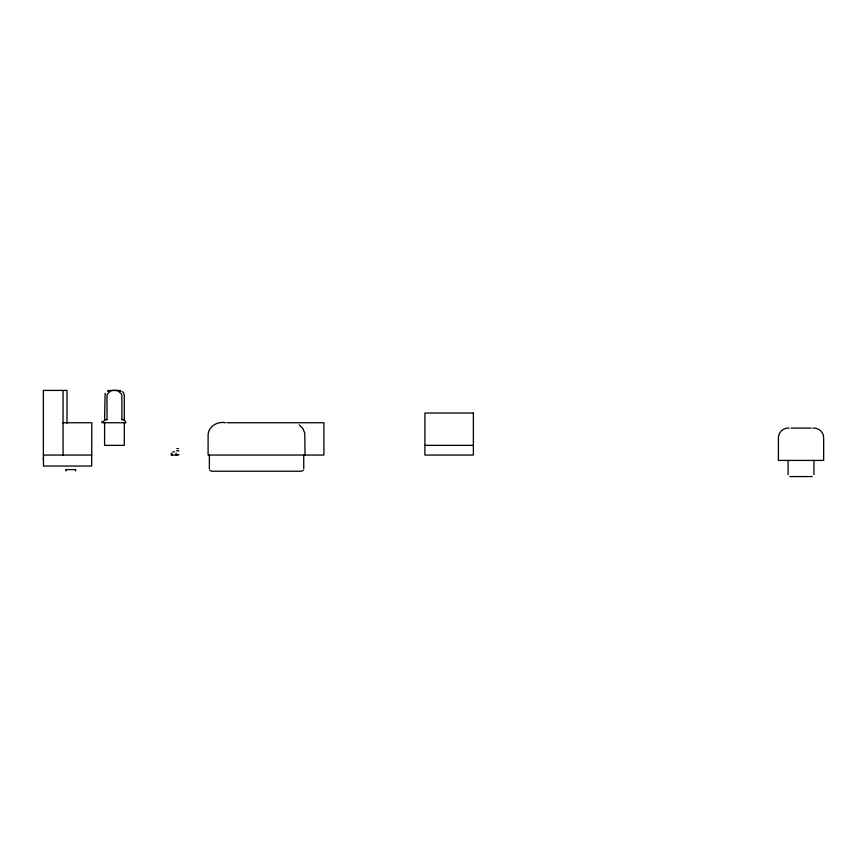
<?xml version="1.0" encoding="UTF-8"?>
<svg xmlns="http://www.w3.org/2000/svg" width="867" height="867" viewBox="0 0 867 867"><rect width="100%" height="100%" fill="white"/><g stroke="black" fill="none" stroke-linecap="round" stroke-linejoin="round"><path stroke-width="1.3" d="M778.447 436.957C778.772 431.755 783.801 427.615 788.959 428.103M105.124 393.304L104.593 419.509L107.009 419.509L107.009 395.59A3.999 3.999 0 0 1 107.248 394.247L110.423 391.115A8.551 8.551 0 0 1 113.393 390.432A31.266 31.266 0 0 1 115.387 390.432A8.854 8.854 0 0 1 118.411 391.104L121.651 394.247A3.934 3.934 0 0 1 121.889 395.59L121.889 419.509L124.306 419.509L124.306 395.59L123.613 393M101.851 421.308L101.959 422.738M303.277 470.326L301.478 471.214L211.646 471.214L209.847 470.326M108.852 390.724L107.833 391.342L110.207 390.518M109.079 390.594L109.643 390.583M108.538 390.627L107.963 390.833L109.112 390.464M108.581 390.594L109.209 390.464M812.184 476.568L789.87 476.568M110.748 390.421L117.804 390.421M118.172 390.421L121.022 391.32L119.928 390.811M62.673 422.738L91.794 422.738L91.696 466.045L43.48 466.045L43.48 455.056M103.26 422.738L125.639 422.738M225.42 422.738C217.249 421.015 207.809 426.781 208.091 435.668L208.091 455.056L323.911 455.056L323.911 422.738L226.97 422.738M791.029 428.103L811.024 428.103M812.834 428.103C818.069 427.518 823.282 431.647 823.617 436.957M424.906 445.356L473.382 445.356M176.792 448.586L178.645 448.586M176.575 450.851L177.323 450.851M178.147 450.851L178.83 450.851M172.739 451.826L174.646 451.826M176.565 454.622L177.464 455.056M91.794 455.056L43.35 455.056L43.35 390.421L67.008 390.421L67.008 423.237M171.612 455.056L175.773 455.056M176.565 455.056L179.068 454.622M65.979 469.6L75.657 469.6L75.537 470.987M118.324 390.421L119.538 390.594M119.234 390.518L120.459 390.887M299.288 424.917L302.854 428.482L304.783 433.142L305.032 455.056M122.54 391.7L123.233 392.437M823.65 437.802L823.65 460.42L778.436 460.42L778.403 437.802M813.95 460.42L813.95 474.639M788.103 460.42L788.103 474.639M303.743 455.056L303.743 468.949M209.38 455.056L209.38 468.949M176.12 453.181L176.12 455.056M171.915 453.441L171.915 455.056M171.265 453.181L171.265 455.056M124.306 422.738L124.306 445.356L104.593 445.356L104.593 422.738M66.098 469.6L66.098 470.987M63.063 390.421L63.063 455.056M43.35 457.559L43.35 459.824M121.9 419.682A3.566 3.566 0 0 1 125.813 422.706M103.097 422.717A3.533 3.533 0 0 1 106.966 419.671M473.349 413.039L424.938 413.039L424.906 455.056L473.382 455.056L473.382 413.039"/></g></svg>
